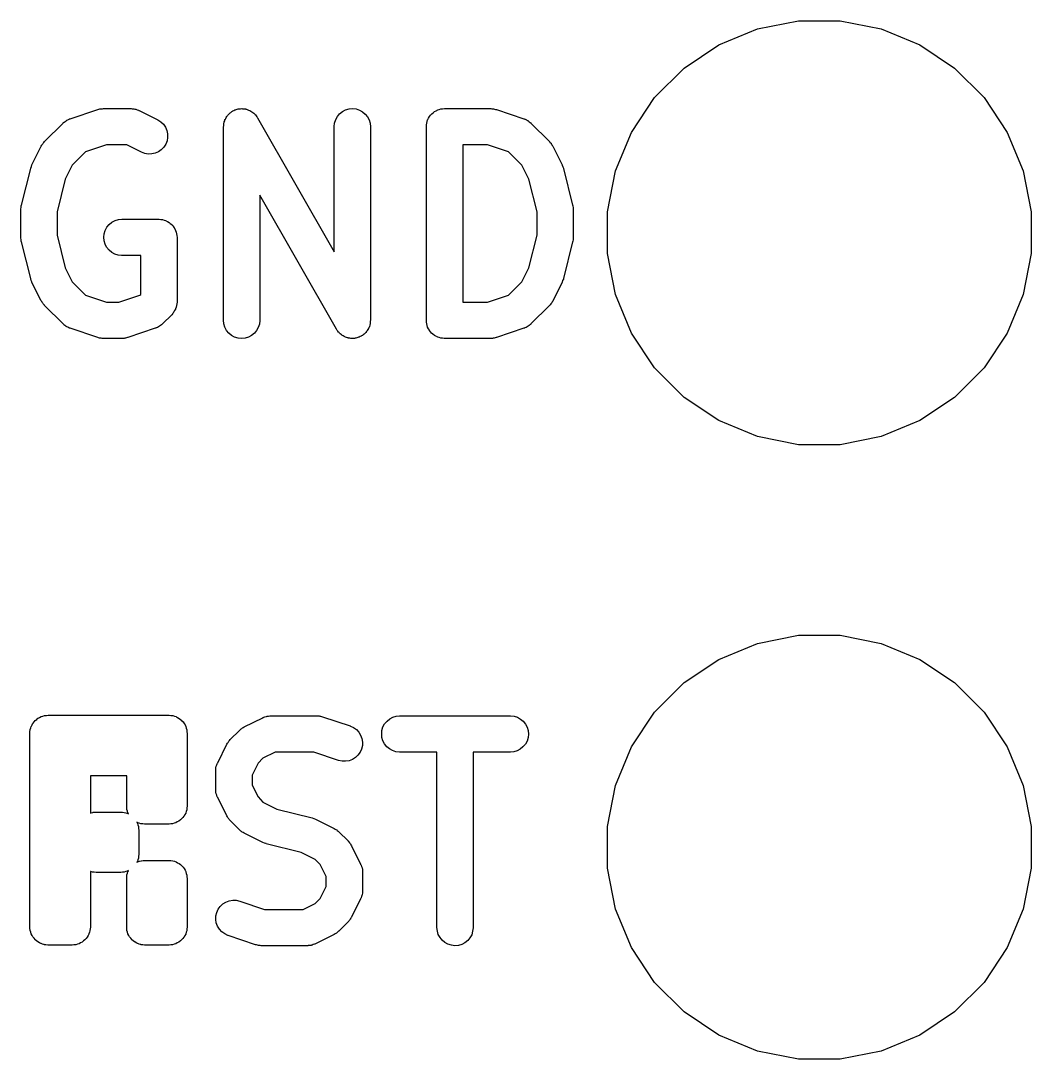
# Model space of a CAD drawing. Extents: x -13 to 127, y -89 to 15.
# Drawn here: x 119.737 to 123.914, y -24.114 to -19.822 of the extents above; entities that cross this region are included whole.
import ezdxf

# ---------------------------------------------------------------- set-up
doc = ezdxf.new("R2010")
doc.units = 0
doc.layers.add('BLACK', color=7, linetype='CONTINUOUS')

msp = doc.modelspace()

# ---------------------------------------------------------------- linework, layer by layer
at = {"layer": 'BLACK', "linetype": 'CONTINUOUS'}
for p, q in [((122.782, -19.8554), (122.952, -19.8217)), ((122.952, -19.8217), (123.124, -19.8217)), ((123.124, -19.8217), (123.294, -19.8554)), ((122.623, -19.9214), (122.782, -19.8554)), ((123.294, -19.8554), (123.453, -19.9214)), ((122.479, -20.0173), (122.623, -19.9214)), ((123.453, -19.9214), (123.597, -20.0173)), ((122.357, -20.1394), (122.479, -20.0173)), ((123.597, -20.0173), (123.719, -20.1394)), ((122.261, -20.2829), (122.357, -20.1394)), ((123.719, -20.1394), (123.815, -20.2829)), ((119.941, -20.2268), (120.055, -20.1888)), ((120.055, -20.1888), (120.056, -20.1884)), ((120.056, -20.1884), (120.06, -20.1875)), ((120.06, -20.1875), (120.064, -20.1863)), ((120.064, -20.1863), (120.068, -20.186)), ((120.068, -20.186), (120.071, -20.1854)), ((120.071, -20.1854), (120.075, -20.1853)), ((120.075, -20.1853), (120.079, -20.1849)), ((120.079, -20.1849), (120.193, -20.1849)), ((120.193, -20.1849), (120.194, -20.1849)), ((120.194, -20.1849), (120.197, -20.1852)), ((120.197, -20.1852), (120.199, -20.1851)), ((120.199, -20.1851), (120.204, -20.186)), ((120.204, -20.186), (120.209, -20.1865)), ((120.209, -20.1865), (120.211, -20.1872)), ((120.211, -20.1872), (120.213, -20.1876)), ((120.213, -20.1876), (120.218, -20.1894)), ((120.218, -20.1894), (120.223, -20.191)), ((120.223, -20.191), (120.225, -20.192)), ((120.225, -20.192), (120.227, -20.1928)), ((120.227, -20.1928), (120.303, -20.2309)), ((120.586, -20.2218), (120.589, -20.2175)), ((120.589, -20.2175), (120.59, -20.2156)), ((120.59, -20.2156), (120.592, -20.2135)), ((120.592, -20.2135), (120.595, -20.21)), ((120.595, -20.21), (120.598, -20.2063)), ((120.598, -20.2063), (120.6, -20.2047)), ((120.6, -20.2047), (120.602, -20.2029)), ((120.602, -20.2029), (120.606, -20.2002)), ((120.606, -20.2002), (120.609, -20.1971)), ((120.609, -20.1971), (120.612, -20.196)), ((120.612, -20.196), (120.614, -20.1945)), ((120.614, -20.1945), (120.618, -20.1926)), ((120.618, -20.1926), (120.622, -20.1904)), ((120.622, -20.1904), (120.625, -20.1897)), ((120.625, -20.1897), (120.627, -20.1886)), ((120.627, -20.1886), (120.632, -20.1876)), ((120.632, -20.1876), (120.636, -20.1862)), ((120.636, -20.1862), (120.639, -20.186)), ((120.639, -20.186), (120.641, -20.1855)), ((120.641, -20.1855), (120.646, -20.1853)), ((120.646, -20.1853), (120.651, -20.1849)), ((120.651, -20.1849), (120.653, -20.1852)), ((120.653, -20.1852), (120.656, -20.1851)), ((120.656, -20.1851), (120.661, -20.1859)), ((120.661, -20.1859), (120.666, -20.1864)), ((120.666, -20.1864), (120.668, -20.1872)), ((120.668, -20.1872), (120.67, -20.1876)), ((120.67, -20.1876), (120.675, -20.1893)), ((120.675, -20.1893), (120.679, -20.1908)), ((120.679, -20.1908), (120.682, -20.192)), ((120.682, -20.192), (120.684, -20.1929)), ((120.684, -20.1929), (120.688, -20.1954)), ((120.688, -20.1954), (120.692, -20.1977)), ((120.692, -20.1977), (120.694, -20.1993)), ((120.694, -20.1993), (120.696, -20.2007)), ((120.696, -20.2007), (120.7, -20.204)), ((120.7, -20.204), (120.704, -20.2071)), ((120.704, -20.2071), (120.705, -20.209)), ((120.705, -20.209), (120.707, -20.2108)), ((120.707, -20.2108), (120.71, -20.2147)), ((120.71, -20.2147), (120.713, -20.2184)), ((121.039, -20.2304), (121.046, -20.2175)), ((121.046, -20.2175), (121.055, -20.2063)), ((121.055, -20.2063), (121.067, -20.1971)), ((121.067, -20.1971), (121.079, -20.1904)), ((121.079, -20.1904), (121.094, -20.1862)), ((121.094, -20.1862), (121.108, -20.1849)), ((121.108, -20.1849), (121.123, -20.1864)), ((121.123, -20.1864), (121.137, -20.1908)), ((121.137, -20.1908), (121.15, -20.1977)), ((121.15, -20.1977), (121.161, -20.2071)), ((121.161, -20.2071), (121.17, -20.2184)), ((121.423, -20.2241), (121.426, -20.218)), ((121.426, -20.218), (121.427, -20.2178)), ((121.427, -20.2175), (121.431, -20.2121)), ((121.427, -20.2178), (121.427, -20.2175)), ((121.431, -20.2121), (121.436, -20.2067)), ((121.436, -20.2063), (121.442, -20.2019)), ((121.436, -20.2065), (121.436, -20.2063)), ((121.436, -20.2067), (121.436, -20.2065)), ((121.442, -20.2019), (121.447, -20.1974)), ((121.447, -20.1971), (121.454, -20.1939)), ((121.447, -20.1973), (121.447, -20.1971)), ((121.447, -20.1974), (121.447, -20.1973)), ((121.454, -20.1939), (121.46, -20.1906)), ((121.46, -20.1904), (121.467, -20.1884)), ((121.46, -20.1905), (121.46, -20.1904)), ((121.46, -20.1906), (121.46, -20.1905)), ((121.467, -20.1884), (121.474, -20.1863)), ((121.474, -20.1862), (121.481, -20.1856)), ((121.474, -20.1863), (121.474, -20.1862)), ((121.474, -20.1863), (121.474, -20.1863)), ((121.481, -20.1856), (121.489, -20.1849)), ((121.489, -20.1849), (121.679, -20.1849)), ((121.679, -20.1849), (121.68, -20.1849)), ((121.68, -20.1849), (121.684, -20.1854)), ((121.684, -20.1854), (121.688, -20.1855)), ((121.688, -20.1855), (121.691, -20.1862)), ((121.691, -20.1862), (121.695, -20.1865)), ((121.695, -20.1865), (121.699, -20.1878)), ((121.699, -20.1878), (121.703, -20.1888)), ((121.703, -20.1888), (121.817, -20.2268)), ((119.835, -20.3212), (119.912, -20.245)), ((119.912, -20.2442), (119.914, -20.2429)), ((119.912, -20.245), (119.912, -20.2442)), ((119.914, -20.2429), (119.916, -20.2413)), ((119.916, -20.2413), (119.92, -20.2383)), ((119.92, -20.2383), (119.924, -20.2351)), ((119.924, -20.2351), (119.926, -20.2341)), ((119.926, -20.2341), (119.928, -20.2328)), ((119.928, -20.2328), (119.932, -20.2307)), ((119.932, -20.2307), (119.937, -20.2284)), ((119.937, -20.2284), (119.939, -20.2277)), ((119.939, -20.2277), (119.941, -20.2268)), ((120.303, -20.2309), (120.304, -20.2314)), ((120.304, -20.2314), (120.316, -20.2394)), ((120.316, -20.2394), (120.327, -20.2496)), ((120.327, -20.2496), (120.335, -20.2616)), ((120.575, -20.2589), (120.576, -20.2563)), ((120.575, -20.2599), (120.575, -20.2589)), ((120.575, -21.0599), (120.575, -20.2599)), ((120.576, -20.2538), (120.577, -20.2491)), ((120.576, -20.2563), (120.576, -20.2538)), ((120.577, -20.2443), (120.578, -20.2419)), ((120.577, -20.2491), (120.577, -20.2443)), ((120.578, -20.2394), (120.58, -20.2349)), ((120.578, -20.2419), (120.578, -20.2394)), ((120.58, -20.2349), (120.581, -20.2304)), ((120.581, -20.2304), (120.583, -20.2281)), ((120.583, -20.2281), (120.584, -20.2258)), ((120.584, -20.2258), (120.586, -20.2218)), ((120.713, -20.2184), (120.714, -20.2206)), ((120.714, -20.2206), (120.716, -20.2227)), ((120.716, -20.2227), (121.033, -20.7775)), ((121.033, -20.2589), (121.034, -20.2443)), ((121.033, -20.2599), (121.033, -20.2589)), ((121.033, -20.7775), (121.033, -20.2599)), ((121.034, -20.2443), (121.039, -20.2304)), ((121.17, -20.2184), (121.177, -20.2313)), ((121.177, -20.2313), (121.181, -20.2453)), ((121.181, -20.2453), (121.183, -20.2599)), ((121.183, -20.2599), (121.183, -21.0599)), ((121.414, -20.2518), (121.415, -20.2448)), ((121.414, -20.2589), (121.414, -20.2518)), ((121.414, -20.2594), (121.414, -20.2589)), ((121.414, -20.2599), (121.414, -20.2594)), ((121.414, -20.2594), (121.414, -20.2594)), ((121.414, -20.2594), (121.414, -20.2594)), ((121.414, -21.0599), (121.414, -20.2599)), ((121.415, -20.2443), (121.417, -20.2376)), ((121.415, -20.2446), (121.415, -20.2443)), ((121.415, -20.2448), (121.415, -20.2446)), ((121.417, -20.2376), (121.419, -20.2308)), ((121.419, -20.2308), (121.42, -20.2306)), ((121.42, -20.2304), (121.423, -20.2241)), ((121.42, -20.2306), (121.42, -20.2304)), ((121.817, -20.2268), (121.818, -20.2272)), ((121.818, -20.2272), (121.82, -20.2281)), ((121.82, -20.2281), (121.822, -20.2288)), ((121.822, -20.2288), (121.827, -20.2312)), ((121.827, -20.2312), (121.831, -20.2333)), ((121.831, -20.2333), (121.833, -20.2346)), ((121.833, -20.2346), (121.835, -20.2357)), ((121.835, -20.2357), (121.839, -20.2389)), ((121.839, -20.2389), (121.843, -20.2419)), ((121.843, -20.2419), (121.845, -20.2436)), ((121.845, -20.2436), (121.846, -20.245)), ((121.846, -20.245), (121.923, -20.3212)), ((120.335, -20.2616), (120.341, -20.275)), ((120.341, -20.275), (120.344, -20.2893)), ((120.344, -20.2893), (120.344, -20.304)), ((122.195, -20.4424), (122.261, -20.2829)), ((123.815, -20.2829), (123.881, -20.4424)), ((119.783, -20.4168), (119.821, -20.3406)), ((119.821, -20.3406), (119.822, -20.3397)), ((119.822, -20.3397), (119.824, -20.3362)), ((119.824, -20.3362), (119.826, -20.3325)), ((119.826, -20.3325), (119.828, -20.3301)), ((119.828, -20.3301), (119.83, -20.3274)), ((119.83, -20.3274), (119.833, -20.3244)), ((119.833, -20.3244), (119.835, -20.3212)), ((120.091, -20.3349), (120.005, -20.3636)), ((120.176, -20.3349), (120.091, -20.3349)), ((120.236, -20.3651), (120.176, -20.3349)), ((120.328, -20.3443), (120.318, -20.3549)), ((120.336, -20.332), (120.328, -20.3443)), ((120.342, -20.3184), (120.336, -20.332)), ((120.344, -20.304), (120.342, -20.3184)), ((121.564, -20.3349), (121.564, -20.9849)), ((121.667, -20.3349), (121.564, -20.3349)), ((121.753, -20.3636), (121.667, -20.3349)), ((121.923, -20.3212), (121.923, -20.3219)), ((121.923, -20.3219), (121.926, -20.3252)), ((121.926, -20.3252), (121.929, -20.3283)), ((121.929, -20.3283), (121.93, -20.3309)), ((121.93, -20.3309), (121.932, -20.3333)), ((121.932, -20.3333), (121.934, -20.3371)), ((121.934, -20.3371), (121.937, -20.3406)), ((121.937, -20.3406), (121.975, -20.4168)), ((120.005, -20.3636), (119.95, -20.4186)), ((120.25, -20.3703), (120.236, -20.3651)), ((120.264, -20.3728), (120.25, -20.3703)), ((120.279, -20.3724), (120.264, -20.3728)), ((120.293, -20.3692), (120.279, -20.3724)), ((120.306, -20.3633), (120.293, -20.3692)), ((120.318, -20.3549), (120.306, -20.3633)), ((121.808, -20.4186), (121.753, -20.3636)), ((119.74, -20.5846), (119.778, -20.4322)), ((119.778, -20.4305), (119.781, -20.424)), ((119.778, -20.4309), (119.778, -20.4305)), ((119.778, -20.4312), (119.778, -20.4309)), ((119.778, -20.4322), (119.778, -20.4312)), ((119.781, -20.424), (119.783, -20.4175)), ((119.783, -20.4172), (119.783, -20.4168)), ((119.783, -20.4175), (119.783, -20.4172)), ((119.95, -20.4186), (119.921, -20.4766)), ((121.837, -20.4766), (121.808, -20.4186)), ((121.975, -20.4168), (121.975, -20.4178)), ((121.975, -20.4178), (121.975, -20.4181)), ((121.975, -20.4181), (121.975, -20.4184)), ((121.975, -20.4184), (121.978, -20.425)), ((121.978, -20.425), (121.98, -20.4315)), ((121.98, -20.4315), (121.98, -20.4319)), ((121.98, -20.4319), (121.98, -20.4322)), ((121.98, -20.4322), (122.018, -20.5846)), ((122.162, -20.6117), (122.195, -20.4424)), ((123.881, -20.4424), (123.914, -20.6117)), ((119.921, -20.4766), (119.887, -20.612)), ((121.871, -20.612), (121.837, -20.4766)), ((121.042, -21.0971), (120.725, -20.5423)), ((120.725, -20.5423), (120.725, -21.0599)), ((119.737, -20.599), (119.738, -20.5931)), ((119.737, -20.6004), (119.737, -20.599)), ((119.737, -20.6017), (119.737, -20.6004)), ((119.737, -20.6028), (119.737, -20.6017)), ((119.737, -20.717), (119.737, -20.6028)), ((119.738, -20.5931), (119.739, -20.5872)), ((119.739, -20.5859), (119.74, -20.5846)), ((119.739, -20.5872), (119.739, -20.5859)), ((122.018, -20.5846), (122.019, -20.5856)), ((122.019, -20.5856), (122.019, -20.5869)), ((122.019, -20.5869), (122.019, -20.5882)), ((122.019, -20.5882), (122.02, -20.5942)), ((122.02, -20.5942), (122.021, -20.6001)), ((122.021, -20.6001), (122.021, -20.6014)), ((122.021, -20.6014), (122.021, -20.6028)), ((122.021, -20.6028), (122.021, -20.717)), ((119.887, -20.612), (119.887, -20.7078)), ((120.127, -20.6477), (120.141, -20.6435)), ((120.141, -20.6435), (120.155, -20.642)), ((120.155, -20.642), (120.308, -20.642)), ((120.308, -20.642), (120.308, -20.642)), ((120.308, -20.642), (120.308, -20.642)), ((120.308, -20.642), (120.308, -20.6421)), ((120.308, -20.6421), (120.309, -20.6421)), ((120.309, -20.6421), (120.316, -20.6428)), ((120.316, -20.6428), (120.323, -20.6436)), ((120.323, -20.6436), (120.323, -20.6437)), ((120.323, -20.6437), (120.323, -20.6437)), ((120.323, -20.6437), (120.33, -20.6458)), ((120.33, -20.6458), (120.337, -20.6479)), ((121.871, -20.7078), (121.871, -20.612)), ((122.162, -20.7843), (122.162, -20.6117)), ((123.914, -20.6117), (123.914, -20.7843)), ((120.082, -20.702), (120.086, -20.688)), ((120.086, -20.688), (120.093, -20.6751)), ((120.093, -20.6751), (120.102, -20.6638)), ((120.102, -20.6638), (120.114, -20.6546)), ((120.114, -20.6546), (120.127, -20.6477)), ((120.337, -20.6479), (120.337, -20.648)), ((120.337, -20.648), (120.337, -20.6481)), ((120.337, -20.6481), (120.343, -20.6515)), ((120.343, -20.6515), (120.35, -20.6549)), ((120.35, -20.6549), (120.35, -20.655)), ((120.35, -20.655), (120.35, -20.6552)), ((120.35, -20.6552), (120.355, -20.6597)), ((120.355, -20.6597), (120.361, -20.6642)), ((120.361, -20.6642), (120.361, -20.6644)), ((120.361, -20.6644), (120.361, -20.6646)), ((120.361, -20.6646), (120.366, -20.67)), ((120.366, -20.67), (120.37, -20.6755)), ((120.37, -20.6755), (120.37, -20.6758)), ((120.37, -20.6758), (120.37, -20.676)), ((120.37, -20.676), (120.374, -20.6822)), ((120.374, -20.6822), (120.377, -20.6885)), ((120.377, -20.6885), (120.377, -20.6887)), ((120.377, -20.6887), (120.377, -20.689)), ((120.377, -20.689), (120.379, -20.6957)), ((119.737, -20.7184), (119.737, -20.717)), ((119.737, -20.7197), (119.737, -20.7184)), ((119.738, -20.7256), (119.737, -20.7197)), ((119.739, -20.7316), (119.738, -20.7256)), ((119.739, -20.7329), (119.739, -20.7316)), ((119.739, -20.7342), (119.739, -20.7329)), ((119.887, -20.7078), (119.921, -20.8433)), ((120.08, -20.7165), (120.082, -20.702)), ((120.082, -20.7311), (120.08, -20.7165)), ((120.086, -20.7451), (120.082, -20.7311)), ((120.379, -20.6957), (120.381, -20.7025)), ((120.381, -20.7025), (120.381, -20.7027)), ((120.381, -20.7027), (120.381, -20.703)), ((120.381, -20.703), (120.382, -20.71)), ((120.382, -20.71), (120.383, -20.717)), ((120.383, -20.717), (120.383, -20.9837)), ((121.837, -20.8433), (121.871, -20.7078)), ((122.02, -20.7267), (122.019, -20.7326)), ((122.019, -20.7326), (122.019, -20.7339)), ((122.021, -20.7208), (122.02, -20.7267)), ((122.021, -20.717), (122.021, -20.7181)), ((122.021, -20.7181), (122.021, -20.7194)), ((122.021, -20.7194), (122.021, -20.7208)), ((119.74, -20.7352), (119.739, -20.7342)), ((119.778, -20.8876), (119.74, -20.7352)), ((120.092, -20.7581), (120.086, -20.7451)), ((120.102, -20.7695), (120.092, -20.7581)), ((120.113, -20.7789), (120.102, -20.7695)), ((122.018, -20.7352), (121.98, -20.8876)), ((122.019, -20.7339), (122.018, -20.7352)), ((120.126, -20.786), (120.113, -20.7789)), ((120.14, -20.7904), (120.126, -20.786)), ((120.154, -20.792), (120.14, -20.7904)), ((120.155, -20.792), (120.154, -20.792)), ((120.233, -20.792), (120.155, -20.792)), ((120.233, -20.9526), (120.233, -20.792)), ((122.195, -20.9536), (122.162, -20.7843)), ((123.914, -20.7843), (123.881, -20.9536)), ((119.921, -20.8433), (119.95, -20.9012)), ((121.808, -20.9012), (121.837, -20.8433)), ((119.778, -20.8879), (119.778, -20.8876)), ((119.778, -20.8883), (119.778, -20.8879)), ((119.78, -20.8948), (119.778, -20.8883)), ((119.783, -20.9014), (119.78, -20.8948)), ((119.783, -20.9017), (119.783, -20.9014)), ((119.783, -20.902), (119.783, -20.9017)), ((119.783, -20.903), (119.783, -20.902)), ((119.821, -20.9792), (119.783, -20.903)), ((119.95, -20.9012), (120.005, -20.9563)), ((121.753, -20.9563), (121.808, -20.9012)), ((121.975, -20.903), (121.937, -20.9792)), ((121.977, -20.8958), (121.975, -20.9023)), ((121.975, -20.9023), (121.975, -20.9026)), ((121.975, -20.9026), (121.975, -20.903)), ((121.98, -20.8893), (121.977, -20.8958)), ((121.98, -20.8876), (121.98, -20.8886)), ((121.98, -20.8886), (121.98, -20.889)), ((121.98, -20.889), (121.98, -20.8893)), ((119.824, -20.9827), (119.821, -20.9792)), ((119.826, -20.9865), (119.824, -20.9827)), ((119.828, -20.9889), (119.826, -20.9865)), ((119.829, -20.9916), (119.828, -20.9889)), ((120.005, -20.9563), (120.091, -20.9849)), ((120.091, -20.9849), (120.143, -20.9849)), ((120.143, -20.9849), (120.229, -20.9563)), ((120.229, -20.9563), (120.233, -20.9526)), ((120.383, -20.9848), (120.382, -20.9916)), ((120.383, -20.9837), (120.383, -20.984)), ((120.383, -20.984), (120.383, -20.984)), ((120.383, -20.984), (120.383, -20.984)), ((120.383, -20.984), (120.383, -20.9848)), ((121.564, -20.9849), (121.667, -20.9849)), ((121.667, -20.9849), (121.753, -20.9563)), ((121.93, -20.9898), (121.928, -20.9924)), ((121.932, -20.9873), (121.93, -20.9898)), ((121.934, -20.9836), (121.932, -20.9873)), ((121.936, -20.9801), (121.934, -20.9836)), ((121.937, -20.9792), (121.936, -20.9801)), ((122.261, -21.1131), (122.195, -20.9536)), ((123.881, -20.9536), (123.815, -21.1131)), ((119.832, -20.9946), (119.829, -20.9916)), ((119.835, -20.9979), (119.832, -20.9946)), ((119.835, -20.9987), (119.835, -20.9979)), ((119.912, -21.0748), (119.835, -20.9987)), ((120.365, -21.0314), (120.361, -21.0367)), ((120.369, -21.0261), (120.365, -21.0314)), ((120.37, -21.0257), (120.369, -21.0261)), ((120.373, -21.0194), (120.37, -21.0254)), ((120.37, -21.0254), (120.37, -21.0257)), ((120.377, -21.0133), (120.373, -21.0194)), ((120.379, -21.0059), (120.377, -21.0125)), ((120.377, -21.0125), (120.377, -21.0129)), ((120.377, -21.0129), (120.377, -21.0133)), ((120.381, -20.9993), (120.379, -21.0059)), ((120.382, -20.9916), (120.381, -20.9985)), ((120.381, -20.9985), (120.381, -20.9989)), ((120.381, -20.9989), (120.381, -20.9993)), ((121.923, -20.9987), (121.846, -21.0748)), ((121.925, -20.9954), (121.923, -20.9987)), ((121.928, -20.9924), (121.925, -20.9954)), ((119.913, -21.0762), (119.912, -21.0748)), ((119.915, -21.0779), (119.913, -21.0762)), ((120.322, -21.0756), (120.32, -21.077)), ((120.323, -21.0748), (120.322, -21.0756)), ((120.361, -21.0367), (120.323, -21.0748)), ((120.577, -21.0745), (120.575, -21.0599)), ((120.581, -21.0885), (120.577, -21.0745)), ((120.724, -21.0755), (120.719, -21.0894)), ((120.725, -21.061), (120.724, -21.0755)), ((120.725, -21.0599), (120.725, -21.061)), ((121.181, -21.0755), (121.18, -21.0779)), ((121.182, -21.066), (121.181, -21.0707)), ((121.181, -21.0707), (121.181, -21.0755)), ((121.183, -21.061), (121.182, -21.0635)), ((121.182, -21.0635), (121.182, -21.066)), ((121.183, -21.0599), (121.183, -21.061)), ((121.414, -21.0669), (121.414, -21.0599)), ((121.415, -21.074), (121.414, -21.0669)), ((121.415, -21.0742), (121.415, -21.074)), ((121.415, -21.0745), (121.415, -21.0742)), ((121.417, -21.0812), (121.415, -21.0745)), ((121.846, -21.0756), (121.844, -21.077)), ((121.846, -21.0748), (121.846, -21.0756)), ((119.919, -21.0809), (119.915, -21.0779)), ((119.923, -21.0841), (119.919, -21.0809)), ((119.925, -21.0852), (119.923, -21.0841)), ((119.927, -21.0865), (119.925, -21.0852)), ((119.931, -21.0886), (119.927, -21.0865)), ((119.936, -21.091), (119.931, -21.0886)), ((119.938, -21.0917), (119.936, -21.091)), ((119.94, -21.0926), (119.938, -21.0917)), ((119.941, -21.093), (119.94, -21.0926)), ((120.055, -21.1311), (119.941, -21.093)), ((120.293, -21.093), (120.179, -21.1311)), ((120.295, -21.0921), (120.293, -21.093)), ((120.297, -21.0914), (120.295, -21.0921)), ((120.302, -21.0891), (120.297, -21.0914)), ((120.307, -21.087), (120.302, -21.0891)), ((120.308, -21.0857), (120.307, -21.087)), ((120.31, -21.0847), (120.308, -21.0857)), ((120.314, -21.0815), (120.31, -21.0847)), ((120.319, -21.0786), (120.314, -21.0815)), ((120.32, -21.077), (120.319, -21.0786)), ((120.588, -21.1014), (120.581, -21.0885)), ((120.597, -21.1128), (120.588, -21.1014)), ((120.608, -21.1221), (120.597, -21.1128)), ((120.703, -21.1135), (120.691, -21.1227)), ((120.712, -21.1023), (120.703, -21.1135)), ((120.719, -21.0894), (120.712, -21.1023)), ((121.044, -21.0992), (121.042, -21.0971)), ((121.045, -21.1014), (121.044, -21.0992)), ((121.048, -21.1051), (121.045, -21.1014)), ((121.051, -21.1091), (121.048, -21.1051)), ((121.053, -21.1108), (121.051, -21.1091)), ((121.054, -21.1128), (121.053, -21.1108)), ((121.058, -21.1158), (121.054, -21.1128)), ((121.062, -21.1191), (121.058, -21.1158)), ((121.064, -21.1205), (121.062, -21.1191)), ((121.156, -21.1169), (121.152, -21.1197)), ((121.158, -21.1151), (121.156, -21.1169)), ((121.16, -21.1135), (121.158, -21.1151)), ((121.163, -21.1098), (121.16, -21.1135)), ((121.166, -21.1063), (121.163, -21.1098)), ((121.168, -21.1042), (121.166, -21.1063)), ((121.169, -21.1023), (121.168, -21.1042)), ((121.172, -21.0981), (121.169, -21.1023)), ((121.174, -21.094), (121.172, -21.0981)), ((121.175, -21.0917), (121.174, -21.094)), ((121.177, -21.0894), (121.175, -21.0917)), ((121.178, -21.0849), (121.177, -21.0894)), ((121.18, -21.0804), (121.178, -21.0849)), ((121.18, -21.0779), (121.18, -21.0804)), ((121.419, -21.088), (121.417, -21.0812)), ((121.419, -21.0882), (121.419, -21.088)), ((121.419, -21.0885), (121.419, -21.0882)), ((121.422, -21.0947), (121.419, -21.0885)), ((121.426, -21.101), (121.422, -21.0947)), ((121.426, -21.1012), (121.426, -21.101)), ((121.426, -21.1014), (121.426, -21.1012)), ((121.431, -21.1069), (121.426, -21.1014)), ((121.435, -21.1124), (121.431, -21.1069)), ((121.435, -21.1125), (121.435, -21.1124)), ((121.435, -21.1128), (121.435, -21.1125)), ((121.441, -21.1172), (121.435, -21.1128)), ((121.446, -21.1218), (121.441, -21.1172)), ((121.817, -21.093), (121.703, -21.1311)), ((121.819, -21.0921), (121.817, -21.093)), ((121.821, -21.0914), (121.819, -21.0921)), ((121.826, -21.0891), (121.821, -21.0914)), ((121.83, -21.087), (121.826, -21.0891)), ((121.832, -21.0857), (121.83, -21.087)), ((121.834, -21.0847), (121.832, -21.0857)), ((121.838, -21.0815), (121.834, -21.0847)), ((121.842, -21.0786), (121.838, -21.0815)), ((121.844, -21.077), (121.842, -21.0786)), ((122.357, -21.2566), (122.261, -21.1131)), ((123.815, -21.1131), (123.719, -21.2566)), ((120.059, -21.132), (120.055, -21.1311)), ((120.063, -21.1333), (120.059, -21.132)), ((120.067, -21.1336), (120.063, -21.1333)), ((120.07, -21.1343), (120.067, -21.1336)), ((120.074, -21.1344), (120.07, -21.1343)), ((120.078, -21.1349), (120.074, -21.1344)), ((120.079, -21.1349), (120.078, -21.1349)), ((120.155, -21.1349), (120.079, -21.1349)), ((120.159, -21.1345), (120.155, -21.1349)), ((120.164, -21.1344), (120.159, -21.1345)), ((120.167, -21.1338), (120.164, -21.1344)), ((120.17, -21.1335), (120.167, -21.1338)), ((120.174, -21.1323), (120.17, -21.1335)), ((120.178, -21.1314), (120.174, -21.1323)), ((120.179, -21.1311), (120.178, -21.1314)), ((120.621, -21.129), (120.608, -21.1221)), ((120.635, -21.1334), (120.621, -21.129)), ((120.65, -21.1349), (120.635, -21.1334)), ((120.664, -21.1336), (120.65, -21.1349)), ((120.679, -21.1294), (120.664, -21.1336)), ((120.691, -21.1227), (120.679, -21.1294)), ((121.066, -21.1221), (121.064, -21.1205)), ((121.07, -21.1244), (121.066, -21.1221)), ((121.074, -21.1269), (121.07, -21.1244)), ((121.076, -21.1278), (121.074, -21.1269)), ((121.079, -21.129), (121.076, -21.1278)), ((121.083, -21.1305), (121.079, -21.129)), ((121.088, -21.1322), (121.083, -21.1305)), ((121.09, -21.1326), (121.088, -21.1322)), ((121.092, -21.1334), (121.09, -21.1326)), ((121.097, -21.1339), (121.092, -21.1334)), ((121.102, -21.1347), (121.097, -21.1339)), ((121.105, -21.1346), (121.102, -21.1347)), ((121.107, -21.1349), (121.105, -21.1346)), ((121.112, -21.1345), (121.107, -21.1349)), ((121.117, -21.1344), (121.112, -21.1345)), ((121.119, -21.1338), (121.117, -21.1344)), ((121.122, -21.1336), (121.119, -21.1338)), ((121.126, -21.1322), (121.122, -21.1336)), ((121.131, -21.1312), (121.126, -21.1322)), ((121.133, -21.1302), (121.131, -21.1312)), ((121.136, -21.1294), (121.133, -21.1302)), ((121.14, -21.1272), (121.136, -21.1294)), ((121.144, -21.1253), (121.14, -21.1272)), ((121.146, -21.1238), (121.144, -21.1253)), ((121.149, -21.1227), (121.146, -21.1238)), ((121.152, -21.1197), (121.149, -21.1227)), ((121.446, -21.1219), (121.446, -21.1218)), ((121.447, -21.1221), (121.446, -21.1219)), ((121.453, -21.1254), (121.447, -21.1221)), ((121.459, -21.1288), (121.453, -21.1254)), ((121.459, -21.1289), (121.459, -21.1288)), ((121.459, -21.129), (121.459, -21.1289)), ((121.466, -21.1311), (121.459, -21.129)), ((121.473, -21.1333), (121.466, -21.1311)), ((121.473, -21.1334), (121.473, -21.1333)), ((121.473, -21.1333), (121.473, -21.1333)), ((121.48, -21.1341), (121.473, -21.1334)), ((121.487, -21.1349), (121.48, -21.1341)), ((121.488, -21.1349), (121.487, -21.1349)), ((121.489, -21.1349), (121.488, -21.1349)), ((121.488, -21.1349), (121.488, -21.1349)), ((121.488, -21.1349), (121.488, -21.1349)), ((121.679, -21.1349), (121.489, -21.1349)), ((121.683, -21.1345), (121.679, -21.1349)), ((121.687, -21.1344), (121.683, -21.1345)), ((121.69, -21.1338), (121.687, -21.1344)), ((121.694, -21.1335), (121.69, -21.1338)), ((121.698, -21.1323), (121.694, -21.1335)), ((121.702, -21.1314), (121.698, -21.1323)), ((121.703, -21.1311), (121.702, -21.1314)), ((122.479, -21.3787), (122.357, -21.2566)), ((123.719, -21.2566), (123.597, -21.3787)), ((122.623, -21.4746), (122.479, -21.3787)), ((123.597, -21.3787), (123.453, -21.4746)), ((122.782, -21.5406), (122.623, -21.4746)), ((123.453, -21.4746), (123.294, -21.5406)), ((122.952, -21.5743), (122.782, -21.5406)), ((123.294, -21.5406), (123.124, -21.5743)), ((123.124, -21.5743), (122.952, -21.5743)), ((122.782, -22.3954), (122.952, -22.3617)), ((122.952, -22.3617), (123.124, -22.3617)), ((123.124, -22.3617), (123.294, -22.3954)), ((122.623, -22.4614), (122.782, -22.3954)), ((123.294, -22.3954), (123.453, -22.4614)), ((122.479, -22.5573), (122.623, -22.4614)), ((123.453, -22.4614), (123.597, -22.5573)), ((122.357, -22.6794), (122.479, -22.5573)), ((123.597, -22.5573), (123.719, -22.6794)), ((119.803, -22.7094), (119.808, -22.7049)), ((119.808, -22.7048), (119.809, -22.7046)), ((119.808, -22.7049), (119.808, -22.7048)), ((119.809, -22.7046), (119.815, -22.7013)), ((119.815, -22.7013), (119.821, -22.698)), ((119.821, -22.6978), (119.828, -22.6958)), ((119.821, -22.6979), (119.821, -22.6978)), ((119.821, -22.698), (119.821, -22.6979)), ((119.828, -22.6958), (119.835, -22.6938)), ((119.835, -22.6938), (119.836, -22.6937)), ((119.835, -22.6938), (119.835, -22.6938)), ((119.836, -22.6937), (119.843, -22.693)), ((119.843, -22.693), (119.85, -22.6924)), ((119.85, -22.6924), (120.35, -22.6924)), ((120.35, -22.6924), (120.35, -22.6924)), ((120.35, -22.6924), (120.35, -22.6924)), ((120.35, -22.6924), (120.35, -22.6924)), ((120.35, -22.6924), (120.351, -22.6924)), ((120.351, -22.6924), (120.358, -22.6932)), ((120.358, -22.6932), (120.365, -22.6939)), ((120.365, -22.6939), (120.365, -22.694)), ((120.365, -22.694), (120.365, -22.694)), ((120.365, -22.694), (120.372, -22.6961)), ((120.372, -22.6961), (120.379, -22.6982)), ((120.379, -22.6982), (120.379, -22.6983)), ((120.379, -22.6983), (120.379, -22.6984)), ((120.379, -22.6984), (120.385, -22.7018)), ((120.385, -22.7018), (120.392, -22.7052)), ((120.392, -22.7052), (120.392, -22.7053)), ((120.392, -22.7053), (120.392, -22.7055)), ((120.392, -22.7055), (120.397, -22.71)), ((120.66, -22.7409), (120.737, -22.7028)), ((120.737, -22.7028), (120.738, -22.7024)), ((120.738, -22.7024), (120.74, -22.7016)), ((120.74, -22.7016), (120.742, -22.7006)), ((120.742, -22.7006), (120.746, -22.6991)), ((120.746, -22.6991), (120.751, -22.6973)), ((120.751, -22.6973), (120.753, -22.697)), ((120.753, -22.697), (120.756, -22.6963)), ((120.756, -22.6963), (120.761, -22.6958)), ((120.761, -22.6958), (120.766, -22.695)), ((120.766, -22.695), (120.768, -22.6951)), ((120.768, -22.6951), (120.77, -22.6949)), ((120.77, -22.6949), (120.961, -22.6949)), ((120.961, -22.6949), (120.962, -22.6949)), ((120.962, -22.6949), (120.966, -22.6954)), ((120.966, -22.6954), (120.97, -22.6955)), ((120.97, -22.6955), (120.973, -22.6962)), ((120.973, -22.6962), (120.976, -22.6965)), ((120.976, -22.6965), (120.98, -22.6978)), ((120.98, -22.6978), (120.984, -22.6988)), ((120.984, -22.6988), (121.099, -22.7368)), ((121.251, -22.7167), (121.262, -22.7074)), ((121.262, -22.7074), (121.275, -22.7006)), ((121.275, -22.7006), (121.289, -22.6963)), ((121.289, -22.6963), (121.303, -22.6949)), ((121.303, -22.6949), (121.761, -22.6949)), ((121.761, -22.6949), (121.762, -22.6949)), ((121.762, -22.6949), (121.776, -22.6965)), ((121.776, -22.6965), (121.79, -22.701)), ((121.79, -22.701), (121.803, -22.708)), ((122.261, -22.8229), (122.357, -22.6794)), ((123.719, -22.6794), (123.815, -22.8229)), ((119.776, -22.7518), (119.778, -22.7451)), ((119.778, -22.7451), (119.78, -22.7383)), ((119.78, -22.7383), (119.781, -22.7381)), ((119.781, -22.7378), (119.784, -22.7316)), ((119.781, -22.7381), (119.781, -22.7378)), ((119.784, -22.7316), (119.787, -22.7254)), ((119.787, -22.7254), (119.788, -22.7252)), ((119.788, -22.725), (119.792, -22.7196)), ((119.788, -22.7252), (119.788, -22.725)), ((119.792, -22.7196), (119.797, -22.7141)), ((119.797, -22.7138), (119.803, -22.7094)), ((119.797, -22.714), (119.797, -22.7138)), ((119.797, -22.7141), (119.797, -22.714)), ((120.397, -22.71), (120.403, -22.7145)), ((120.403, -22.7145), (120.403, -22.7147)), ((120.403, -22.7147), (120.403, -22.7149)), ((120.403, -22.7149), (120.408, -22.7203)), ((120.408, -22.7203), (120.412, -22.7259)), ((120.412, -22.7259), (120.412, -22.7261)), ((120.412, -22.7261), (120.412, -22.7263)), ((120.412, -22.7263), (120.416, -22.7325)), ((120.416, -22.7325), (120.419, -22.7388)), ((120.419, -22.7388), (120.419, -22.739)), ((120.419, -22.739), (120.419, -22.7393)), ((120.419, -22.7393), (120.421, -22.746)), ((120.421, -22.746), (120.423, -22.7528)), ((120.645, -22.7516), (120.648, -22.7487)), ((120.648, -22.7487), (120.651, -22.747)), ((120.651, -22.747), (120.653, -22.7451)), ((120.653, -22.7451), (120.657, -22.7432)), ((120.657, -22.7432), (120.66, -22.7409)), ((121.099, -22.7368), (121.1, -22.7372)), ((121.1, -22.7372), (121.113, -22.7433)), ((121.113, -22.7433), (121.125, -22.7519)), ((121.23, -22.7548), (121.234, -22.7408)), ((121.234, -22.7408), (121.241, -22.728)), ((121.241, -22.728), (121.251, -22.7167)), ((121.803, -22.708), (121.814, -22.7174)), ((121.814, -22.7174), (121.823, -22.7288)), ((121.823, -22.7288), (121.83, -22.7418)), ((121.83, -22.7418), (121.834, -22.7558)), ((119.775, -22.7593), (119.776, -22.7523)), ((119.775, -22.7663), (119.775, -22.7593)), ((119.775, -22.7668), (119.775, -22.7663)), ((119.775, -22.7674), (119.775, -22.7668)), ((119.775, -22.7668), (119.775, -22.7668)), ((119.775, -22.7668), (119.775, -22.7668)), ((119.775, -23.5674), (119.775, -22.7674)), ((119.776, -22.752), (119.776, -22.7518)), ((119.776, -22.7523), (119.776, -22.752)), ((120.423, -22.7528), (120.423, -22.7531)), ((120.423, -22.7531), (120.423, -22.7533)), ((120.423, -22.7533), (120.424, -22.7603)), ((120.424, -22.7603), (120.425, -22.7674)), ((120.425, -22.7674), (120.425, -23.0674)), ((120.6, -22.7963), (120.603, -22.7931)), ((120.603, -22.7931), (120.641, -22.755)), ((120.641, -22.755), (120.642, -22.7542)), ((120.642, -22.7542), (120.645, -22.7516)), ((121.125, -22.7519), (121.135, -22.7627)), ((121.135, -22.7627), (121.142, -22.7752)), ((121.142, -22.7752), (121.147, -22.7889)), ((121.147, -22.7889), (121.15, -22.8033)), ((121.229, -22.7694), (121.23, -22.7548)), ((121.23, -22.784), (121.229, -22.7694)), ((121.234, -22.798), (121.23, -22.784)), ((121.834, -22.785), (121.83, -22.799)), ((121.834, -22.7558), (121.836, -22.7704)), ((121.836, -22.7704), (121.834, -22.785)), ((120.551, -22.8887), (120.589, -22.8126)), ((120.589, -22.8116), (120.592, -22.8081)), ((120.589, -22.8126), (120.589, -22.8116)), ((120.592, -22.8081), (120.594, -22.8044)), ((120.594, -22.8044), (120.596, -22.802)), ((120.596, -22.802), (120.597, -22.7993)), ((120.597, -22.7993), (120.6, -22.7963)), ((121.146, -22.8322), (121.14, -22.8455)), ((121.149, -22.818), (121.146, -22.8322)), ((121.15, -22.8033), (121.149, -22.818)), ((121.241, -22.811), (121.234, -22.798)), ((121.25, -22.8224), (121.241, -22.811)), ((121.261, -22.8318), (121.25, -22.8224)), ((121.274, -22.8388), (121.261, -22.8318)), ((121.802, -22.8324), (121.789, -22.8392)), ((121.813, -22.8231), (121.802, -22.8324)), ((121.823, -22.8118), (121.813, -22.8231)), ((121.83, -22.799), (121.823, -22.8118)), ((122.195, -22.9824), (122.261, -22.8229)), ((123.815, -22.8229), (123.881, -22.9824)), ((120.738, -22.8696), (120.718, -22.8905)), ((120.788, -22.8449), (120.738, -22.8696)), ((120.948, -22.8449), (120.788, -22.8449)), ((121.051, -22.8792), (120.948, -22.8449)), ((121.065, -22.8824), (121.051, -22.8792)), ((121.108, -22.8752), (121.095, -22.8804)), ((121.121, -22.8674), (121.108, -22.8752)), ((121.131, -22.8574), (121.121, -22.8674)), ((121.14, -22.8455), (121.131, -22.8574)), ((121.288, -22.8433), (121.274, -22.8388)), ((121.302, -22.8449), (121.288, -22.8433)), ((121.303, -22.8449), (121.302, -22.8449)), ((121.457, -22.8449), (121.303, -22.8449)), ((121.457, -23.5699), (121.457, -22.8449)), ((121.761, -22.8449), (121.607, -22.8449)), ((121.607, -22.8449), (121.607, -23.5699)), ((121.775, -22.8435), (121.761, -22.8449)), ((121.789, -22.8392), (121.775, -22.8435)), ((120.543, -22.9168), (120.544, -22.9118)), ((120.543, -22.919), (120.543, -22.9168)), ((120.543, -22.9212), (120.543, -22.919)), ((120.543, -22.9223), (120.543, -22.9212)), ((120.543, -22.9985), (120.543, -22.9223)), ((120.544, -22.9067), (120.545, -22.9046)), ((120.544, -22.9118), (120.544, -22.9067)), ((120.545, -22.9024), (120.547, -22.8976)), ((120.545, -22.9046), (120.545, -22.9024)), ((120.547, -22.8976), (120.549, -22.8927)), ((120.549, -22.8927), (120.55, -22.8908)), ((120.55, -22.8908), (120.551, -22.8887)), ((120.718, -22.8905), (120.693, -22.94)), ((121.08, -22.8828), (121.065, -22.8824)), ((121.095, -22.8804), (121.08, -22.8828)), ((120.025, -22.9424), (120.025, -23.0969)), ((120.175, -22.9424), (120.025, -22.9424)), ((120.175, -23.0674), (120.175, -22.9424)), ((120.693, -22.94), (120.693, -22.9808)), ((120.543, -23.0007), (120.543, -22.9985)), ((120.543, -23.0029), (120.543, -23.0007)), ((120.544, -23.0079), (120.543, -23.0029)), ((120.544, -23.013), (120.544, -23.0079)), ((120.693, -22.9808), (120.718, -23.0302)), ((122.162, -23.1517), (122.195, -22.9824)), ((123.881, -22.9824), (123.914, -23.1517)), ((120.545, -23.0152), (120.544, -23.013)), ((120.545, -23.0173), (120.545, -23.0152)), ((120.547, -23.0221), (120.545, -23.0173)), ((120.548, -23.0271), (120.547, -23.0221)), ((120.549, -23.029), (120.548, -23.0271)), ((120.55, -23.0311), (120.549, -23.029)), ((120.551, -23.032), (120.55, -23.0311)), ((120.589, -23.1082), (120.551, -23.032)), ((120.718, -23.0302), (120.738, -23.0511)), ((120.738, -23.0511), (120.796, -23.0801)), ((120.028, -23.0958), (120.035, -23.0938)), ((120.035, -23.0938), (120.036, -23.0937)), ((120.035, -23.0938), (120.035, -23.0938)), ((120.036, -23.0937), (120.043, -23.093)), ((120.043, -23.093), (120.05, -23.0924)), ((120.05, -23.0924), (120.15, -23.0924)), ((120.15, -23.0924), (120.15, -23.0924)), ((120.15, -23.0924), (120.15, -23.0924)), ((120.15, -23.0924), (120.15, -23.0924)), ((120.15, -23.0924), (120.151, -23.0924)), ((120.151, -23.0924), (120.158, -23.0932)), ((120.158, -23.0932), (120.165, -23.0939)), ((120.165, -23.0939), (120.165, -23.094)), ((120.165, -23.094), (120.165, -23.094)), ((120.165, -23.094), (120.172, -23.0961)), ((120.175, -23.0744), (120.175, -23.0674)), ((120.176, -23.0814), (120.175, -23.0744)), ((120.176, -23.0817), (120.176, -23.0814)), ((120.176, -23.0819), (120.176, -23.0817)), ((120.178, -23.0887), (120.176, -23.0819)), ((120.18, -23.0955), (120.178, -23.0887)), ((120.421, -23.0896), (120.419, -23.0964)), ((120.423, -23.083), (120.421, -23.0896)), ((120.424, -23.0754), (120.423, -23.0824)), ((120.423, -23.0824), (120.423, -23.0827)), ((120.423, -23.0827), (120.423, -23.083)), ((120.425, -23.0684), (120.424, -23.0754)), ((120.425, -23.0674), (120.425, -23.0679)), ((120.425, -23.0679), (120.425, -23.0679)), ((120.425, -23.0679), (120.425, -23.0679)), ((120.425, -23.0679), (120.425, -23.0684)), ((120.796, -23.0801), (120.941, -23.1162)), ((120.025, -23.0969), (120.028, -23.0958)), ((120.172, -23.0961), (120.179, -23.0982)), ((120.179, -23.0982), (120.179, -23.0983)), ((120.179, -23.0983), (120.179, -23.0984)), ((120.179, -23.0984), (120.183, -23.1003)), ((120.18, -23.0957), (120.18, -23.0955)), ((120.18, -23.0959), (120.18, -23.0957)), ((120.183, -23.1003), (120.18, -23.0959)), ((120.22, -23.1363), (120.217, -23.1344)), ((120.217, -23.1344), (120.219, -23.1388)), ((120.22, -23.1364), (120.22, -23.1363)), ((120.221, -23.1365), (120.22, -23.1364)), ((120.227, -23.1386), (120.221, -23.1365)), ((120.378, -23.1369), (120.371, -23.1389)), ((120.384, -23.1334), (120.378, -23.1367)), ((120.378, -23.1367), (120.378, -23.1368)), ((120.378, -23.1368), (120.378, -23.1369)), ((120.391, -23.1301), (120.384, -23.1334)), ((120.397, -23.1253), (120.391, -23.1298)), ((120.391, -23.1298), (120.391, -23.13)), ((120.391, -23.13), (120.391, -23.1301)), ((120.402, -23.1209), (120.397, -23.1253)), ((120.407, -23.1152), (120.402, -23.1206)), ((120.402, -23.1206), (120.402, -23.1207)), ((120.402, -23.1207), (120.402, -23.1209)), ((120.411, -23.1097), (120.407, -23.1152)), ((120.412, -23.1095), (120.411, -23.1097)), ((120.415, -23.1031), (120.412, -23.1093)), ((120.412, -23.1093), (120.412, -23.1095)), ((120.419, -23.0969), (120.415, -23.1031)), ((120.419, -23.0964), (120.419, -23.0967)), ((120.419, -23.0967), (120.419, -23.0969)), ((120.591, -23.1118), (120.589, -23.1082)), ((120.593, -23.1155), (120.591, -23.1118)), ((120.595, -23.118), (120.593, -23.1155)), ((120.597, -23.1206), (120.595, -23.118)), ((120.599, -23.1237), (120.597, -23.1206)), ((120.602, -23.127), (120.599, -23.1237)), ((120.603, -23.1277), (120.602, -23.127)), ((120.641, -23.1658), (120.603, -23.1277)), ((120.941, -23.1162), (120.942, -23.1165)), ((120.942, -23.1165), (120.942, -23.1166)), ((120.942, -23.1166), (120.942, -23.1166)), ((120.942, -23.1166), (120.949, -23.1191)), ((120.949, -23.1191), (120.955, -23.1216)), ((120.955, -23.1216), (120.956, -23.1217)), ((120.956, -23.1217), (120.956, -23.1219)), ((120.956, -23.1219), (121.032, -23.16)), ((120.219, -23.1388), (120.219, -23.139)), ((120.219, -23.139), (120.219, -23.1393)), ((120.219, -23.1393), (120.221, -23.146)), ((120.221, -23.146), (120.223, -23.1528)), ((120.223, -23.1528), (120.223, -23.1531)), ((120.223, -23.1531), (120.223, -23.1533)), ((120.223, -23.1533), (120.224, -23.1603)), ((120.224, -23.1603), (120.225, -23.1674)), ((120.225, -23.1674), (120.225, -23.2674)), ((120.234, -23.1407), (120.227, -23.1386)), ((120.234, -23.1408), (120.234, -23.1407)), ((120.241, -23.1416), (120.234, -23.1408)), ((120.234, -23.1408), (120.234, -23.1408)), ((120.249, -23.1424), (120.241, -23.1416)), ((120.25, -23.1424), (120.249, -23.1424)), ((120.249, -23.1424), (120.249, -23.1424)), ((120.249, -23.1424), (120.249, -23.1424)), ((120.249, -23.1424), (120.249, -23.1424)), ((120.35, -23.1424), (120.25, -23.1424)), ((120.357, -23.1417), (120.35, -23.1424)), ((120.364, -23.141), (120.357, -23.1417)), ((120.371, -23.1389), (120.364, -23.1409)), ((120.364, -23.1409), (120.364, -23.141)), ((120.364, -23.141), (120.364, -23.141)), ((120.644, -23.1685), (120.641, -23.1658)), ((120.647, -23.1714), (120.644, -23.1685)), ((120.65, -23.1731), (120.647, -23.1714)), ((120.652, -23.1751), (120.65, -23.1731)), ((120.656, -23.1771), (120.652, -23.1751)), ((120.66, -23.1794), (120.656, -23.1771)), ((120.66, -23.1798), (120.66, -23.1794)), ((120.737, -23.2179), (120.66, -23.1798)), ((121.032, -23.16), (121.033, -23.1604)), ((121.033, -23.1604), (121.037, -23.1627)), ((121.037, -23.1627), (121.04, -23.1647)), ((121.04, -23.1647), (121.043, -23.1667)), ((121.043, -23.1667), (121.045, -23.1684)), ((121.045, -23.1684), (121.049, -23.1713)), ((121.049, -23.1713), (121.052, -23.174)), ((121.052, -23.174), (121.09, -23.2121)), ((122.162, -23.3243), (122.162, -23.1517)), ((123.914, -23.1517), (123.914, -23.3243)), ((120.737, -23.2181), (120.737, -23.2179)), ((120.737, -23.2182), (120.737, -23.2181)), ((120.744, -23.2207), (120.737, -23.2182)), ((120.75, -23.2232), (120.744, -23.2207)), ((121.09, -23.2121), (121.091, -23.2129)), ((121.091, -23.2129), (121.093, -23.2161)), ((121.093, -23.2161), (121.096, -23.2192)), ((121.096, -23.2192), (121.098, -23.2219)), ((121.098, -23.2219), (121.1, -23.2243)), ((120.751, -23.2232), (120.75, -23.2232)), ((120.751, -23.2234), (120.751, -23.2232)), ((120.752, -23.2236), (120.751, -23.2234)), ((120.896, -23.2597), (120.752, -23.2236)), ((120.954, -23.2887), (120.896, -23.2597)), ((121.1, -23.2243), (121.102, -23.228)), ((121.102, -23.228), (121.104, -23.2316)), ((121.104, -23.2316), (121.142, -23.3078)), ((120.219, -23.2969), (120.217, -23.3003)), ((120.217, -23.3003), (120.221, -23.298)), ((120.221, -23.2896), (120.219, -23.2964)), ((120.219, -23.2964), (120.219, -23.2967)), ((120.219, -23.2967), (120.219, -23.2969)), ((120.223, -23.283), (120.221, -23.2896)), ((120.221, -23.2978), (120.228, -23.2958)), ((120.221, -23.2979), (120.221, -23.2978)), ((120.221, -23.298), (120.221, -23.2979)), ((120.224, -23.2755), (120.223, -23.2824)), ((120.223, -23.2824), (120.223, -23.2827)), ((120.223, -23.2827), (120.223, -23.283)), ((120.225, -23.2684), (120.224, -23.2755)), ((120.225, -23.2674), (120.225, -23.2679)), ((120.225, -23.2679), (120.225, -23.2679)), ((120.225, -23.2679), (120.225, -23.2679)), ((120.225, -23.2679), (120.225, -23.2684)), ((120.228, -23.2958), (120.235, -23.2938)), ((120.235, -23.2938), (120.236, -23.2937)), ((120.235, -23.2938), (120.235, -23.2938)), ((120.236, -23.2937), (120.243, -23.293)), ((120.243, -23.293), (120.25, -23.2924)), ((120.25, -23.2924), (120.35, -23.2924)), ((120.35, -23.2924), (120.35, -23.2924)), ((120.35, -23.2924), (120.35, -23.2924)), ((120.35, -23.2924), (120.35, -23.2924)), ((120.35, -23.2924), (120.351, -23.2924)), ((120.351, -23.2924), (120.358, -23.2932)), ((120.358, -23.2932), (120.365, -23.2939)), ((120.365, -23.2939), (120.365, -23.294)), ((120.365, -23.294), (120.365, -23.294)), ((120.365, -23.294), (120.372, -23.2961)), ((120.372, -23.2961), (120.379, -23.2982)), ((120.379, -23.2982), (120.379, -23.2983)), ((120.379, -23.2983), (120.379, -23.2984)), ((120.379, -23.2984), (120.385, -23.3018)), ((120.385, -23.3018), (120.392, -23.3052)), ((120.392, -23.3052), (120.392, -23.3053)), ((120.392, -23.3053), (120.392, -23.3055)), ((120.392, -23.3055), (120.397, -23.31)), ((120.975, -23.3096), (120.954, -23.2887)), ((121.142, -23.3078), (121.142, -23.3087)), ((121.142, -23.3087), (121.143, -23.3108)), ((120.027, -23.3386), (120.025, -23.3378)), ((120.025, -23.3378), (120.025, -23.5674)), ((120.034, -23.3407), (120.027, -23.3386)), ((120.034, -23.3408), (120.034, -23.3407)), ((120.034, -23.3407), (120.034, -23.3407)), ((120.041, -23.3416), (120.034, -23.3408)), ((120.049, -23.3424), (120.041, -23.3416)), ((120.05, -23.3424), (120.049, -23.3424)), ((120.049, -23.3424), (120.049, -23.3424)), ((120.049, -23.3424), (120.049, -23.3424)), ((120.049, -23.3424), (120.049, -23.3424)), ((120.15, -23.3424), (120.05, -23.3424)), ((120.157, -23.3417), (120.15, -23.3424)), ((120.164, -23.341), (120.157, -23.3417)), ((120.171, -23.3389), (120.164, -23.3409)), ((120.164, -23.3409), (120.164, -23.341)), ((120.164, -23.341), (120.164, -23.341)), ((120.178, -23.3369), (120.171, -23.3389)), ((120.176, -23.3518), (120.178, -23.3451)), ((120.183, -23.3344), (120.178, -23.3367)), ((120.178, -23.3367), (120.178, -23.3368)), ((120.178, -23.3368), (120.178, -23.3369)), ((120.178, -23.3451), (120.18, -23.3383)), ((120.18, -23.3383), (120.181, -23.3381)), ((120.181, -23.3378), (120.183, -23.3344)), ((120.181, -23.3381), (120.181, -23.3378)), ((120.397, -23.31), (120.403, -23.3145)), ((120.403, -23.3145), (120.403, -23.3147)), ((120.403, -23.3147), (120.403, -23.3149)), ((120.403, -23.3149), (120.408, -23.3203)), ((120.408, -23.3203), (120.412, -23.3259)), ((120.412, -23.3259), (120.412, -23.3261)), ((120.412, -23.3261), (120.412, -23.3263)), ((120.412, -23.3263), (120.416, -23.3325)), ((120.416, -23.3325), (120.419, -23.3388)), ((120.419, -23.3388), (120.419, -23.339)), ((120.419, -23.339), (120.419, -23.3393)), ((120.419, -23.3393), (120.421, -23.346)), ((120.421, -23.346), (120.423, -23.3528)), ((121, -23.359), (120.975, -23.3096)), ((121.143, -23.3108), (121.144, -23.3128)), ((121.144, -23.3128), (121.146, -23.3177)), ((121.146, -23.3177), (121.148, -23.3225)), ((121.148, -23.3225), (121.148, -23.3247)), ((121.148, -23.3247), (121.149, -23.3268)), ((121.149, -23.3268), (121.149, -23.3319)), ((121.149, -23.3319), (121.15, -23.3369)), ((121.15, -23.3369), (121.15, -23.3391)), ((121.15, -23.3391), (121.15, -23.3413)), ((121.15, -23.3413), (121.15, -23.4175)), ((122.195, -23.4936), (122.162, -23.3243)), ((123.914, -23.3243), (123.881, -23.4936)), ((120.175, -23.3593), (120.176, -23.3523)), ((120.175, -23.3663), (120.175, -23.3593)), ((120.175, -23.3668), (120.175, -23.3663)), ((120.175, -23.3669), (120.175, -23.3668)), ((120.175, -23.3668), (120.175, -23.3668)), ((120.175, -23.3674), (120.175, -23.3669)), ((120.175, -23.5674), (120.175, -23.3674)), ((120.176, -23.352), (120.176, -23.3518)), ((120.176, -23.3523), (120.176, -23.352)), ((120.423, -23.3528), (120.423, -23.3531)), ((120.423, -23.3531), (120.423, -23.3533)), ((120.423, -23.3533), (120.424, -23.3603)), ((120.424, -23.3603), (120.425, -23.3674)), ((120.425, -23.3674), (120.425, -23.5674)), ((121, -23.3998), (121, -23.359)), ((120.975, -23.4493), (121, -23.3998)), ((121.147, -23.4374), (121.145, -23.4422)), ((121.148, -23.4352), (121.147, -23.4374)), ((121.149, -23.428), (121.148, -23.4331)), ((121.148, -23.4331), (121.148, -23.4352)), ((121.15, -23.423), (121.149, -23.428)), ((121.15, -23.4175), (121.15, -23.4186)), ((121.15, -23.4186), (121.15, -23.4208)), ((121.15, -23.4208), (121.15, -23.423)), ((120.561, -23.4824), (120.572, -23.4724)), ((120.572, -23.4724), (120.584, -23.4646)), ((120.584, -23.4646), (120.598, -23.4594)), ((120.598, -23.4594), (120.613, -23.457)), ((120.613, -23.457), (120.627, -23.4574)), ((120.627, -23.4574), (120.642, -23.4607)), ((120.642, -23.4607), (120.744, -23.4949)), ((120.905, -23.4949), (120.954, -23.4702)), ((120.954, -23.4702), (120.975, -23.4493)), ((121.142, -23.4511), (121.104, -23.5273)), ((121.143, -23.449), (121.142, -23.4511)), ((121.144, -23.4471), (121.143, -23.449)), ((121.145, -23.4422), (121.144, -23.4471)), ((120.543, -23.5218), (120.547, -23.5076)), ((120.543, -23.5365), (120.543, -23.5218)), ((120.547, -23.5076), (120.553, -23.4943)), ((120.553, -23.4943), (120.561, -23.4824)), ((120.744, -23.4949), (120.905, -23.4949)), ((122.261, -23.6531), (122.195, -23.4936)), ((123.881, -23.4936), (123.815, -23.6531)), ((120.545, -23.5509), (120.543, -23.5365)), ((120.55, -23.5646), (120.545, -23.5509)), ((120.558, -23.5771), (120.55, -23.5646)), ((121.09, -23.5467), (121.052, -23.5848)), ((121.093, -23.5435), (121.09, -23.5467)), ((121.095, -23.5405), (121.093, -23.5435)), ((121.097, -23.5378), (121.095, -23.5405)), ((121.099, -23.5354), (121.097, -23.5378)), ((121.101, -23.5317), (121.099, -23.5354)), ((121.103, -23.5282), (121.101, -23.5317)), ((121.104, -23.5273), (121.103, -23.5282)), ((119.775, -23.5744), (119.775, -23.5674)), ((119.776, -23.5814), (119.775, -23.5744)), ((119.776, -23.5817), (119.776, -23.5814)), ((119.776, -23.5819), (119.776, -23.5817)), ((119.778, -23.5887), (119.776, -23.5819)), ((119.78, -23.5955), (119.778, -23.5887)), ((119.78, -23.5957), (119.78, -23.5955)), ((119.78, -23.5959), (119.78, -23.5957)), ((119.784, -23.6022), (119.78, -23.5959)), ((119.787, -23.6084), (119.784, -23.6022)), ((119.787, -23.6086), (119.787, -23.6084)), ((119.787, -23.6089), (119.787, -23.6086)), ((119.792, -23.6144), (119.787, -23.6089)), ((120.015, -23.6031), (120.012, -23.6093)), ((120.012, -23.6093), (120.012, -23.6095)), ((120.019, -23.5969), (120.015, -23.6031)), ((120.021, -23.5896), (120.019, -23.5964)), ((120.019, -23.5964), (120.019, -23.5967)), ((120.019, -23.5967), (120.019, -23.5969)), ((120.023, -23.583), (120.021, -23.5896)), ((120.024, -23.5755), (120.023, -23.5824)), ((120.023, -23.5824), (120.023, -23.5827)), ((120.023, -23.5827), (120.023, -23.583)), ((120.025, -23.5684), (120.024, -23.5755)), ((120.025, -23.5674), (120.025, -23.5679)), ((120.025, -23.5679), (120.025, -23.5679)), ((120.025, -23.5679), (120.025, -23.5679)), ((120.025, -23.5679), (120.025, -23.5684)), ((120.175, -23.5744), (120.175, -23.5674)), ((120.176, -23.5814), (120.175, -23.5744)), ((120.176, -23.5817), (120.176, -23.5814)), ((120.176, -23.5819), (120.176, -23.5817)), ((120.178, -23.5887), (120.176, -23.5819)), ((120.18, -23.5955), (120.178, -23.5887)), ((120.18, -23.5957), (120.18, -23.5955)), ((120.18, -23.5959), (120.18, -23.5957)), ((120.184, -23.6022), (120.18, -23.5959)), ((120.187, -23.6084), (120.184, -23.6022)), ((120.187, -23.6086), (120.187, -23.6084)), ((120.187, -23.6089), (120.187, -23.6086)), ((120.192, -23.6144), (120.187, -23.6089)), ((120.415, -23.6031), (120.412, -23.6093)), ((120.412, -23.6093), (120.412, -23.6095)), ((120.419, -23.5969), (120.415, -23.6031)), ((120.421, -23.5896), (120.419, -23.5964)), ((120.419, -23.5964), (120.419, -23.5967)), ((120.419, -23.5967), (120.419, -23.5969)), ((120.423, -23.583), (120.421, -23.5896)), ((120.424, -23.5755), (120.423, -23.5824)), ((120.423, -23.5824), (120.423, -23.5827)), ((120.423, -23.5827), (120.423, -23.583)), ((120.425, -23.5684), (120.424, -23.5755)), ((120.425, -23.5674), (120.425, -23.5679)), ((120.425, -23.5679), (120.425, -23.5679)), ((120.425, -23.5679), (120.425, -23.5679)), ((120.425, -23.5679), (120.425, -23.5684)), ((120.568, -23.5879), (120.558, -23.5771)), ((120.58, -23.5965), (120.568, -23.5879)), ((120.593, -23.6026), (120.58, -23.5965)), ((120.594, -23.603), (120.593, -23.6026)), ((120.708, -23.6411), (120.594, -23.603)), ((121.032, -23.5989), (120.956, -23.637)), ((121.036, -23.5966), (121.032, -23.5989)), ((121.04, -23.5947), (121.036, -23.5966)), ((121.042, -23.5928), (121.04, -23.5947)), ((121.045, -23.5911), (121.042, -23.5928)), ((121.048, -23.5882), (121.045, -23.5911)), ((121.051, -23.5856), (121.048, -23.5882)), ((121.052, -23.5848), (121.051, -23.5856)), ((121.459, -23.5845), (121.457, -23.5699)), ((121.463, -23.5985), (121.459, -23.5845)), ((121.47, -23.6114), (121.463, -23.5985)), ((121.601, -23.5994), (121.594, -23.6123)), ((121.605, -23.5855), (121.601, -23.5994)), ((121.607, -23.571), (121.605, -23.5855)), ((121.607, -23.5699), (121.607, -23.571)), ((119.796, -23.6198), (119.792, -23.6144)), ((119.796, -23.62), (119.796, -23.6198)), ((119.796, -23.6202), (119.796, -23.62)), ((119.802, -23.6247), (119.796, -23.6202)), ((119.807, -23.6292), (119.802, -23.6247)), ((119.807, -23.6294), (119.807, -23.6292)), ((119.808, -23.6295), (119.807, -23.6294)), ((119.814, -23.6329), (119.808, -23.6295)), ((119.82, -23.6363), (119.814, -23.6329)), ((119.82, -23.6364), (119.82, -23.6363)), ((119.821, -23.6365), (119.82, -23.6364)), ((119.827, -23.6386), (119.821, -23.6365)), ((119.834, -23.6407), (119.827, -23.6386)), ((119.834, -23.6408), (119.834, -23.6407)), ((119.841, -23.6416), (119.834, -23.6408)), ((119.834, -23.6408), (119.834, -23.6408)), ((119.849, -23.6424), (119.841, -23.6416)), ((119.85, -23.6424), (119.849, -23.6424)), ((119.849, -23.6424), (119.849, -23.6424)), ((119.849, -23.6424), (119.849, -23.6424)), ((119.849, -23.6424), (119.849, -23.6424)), ((119.95, -23.6424), (119.85, -23.6424)), ((119.957, -23.6417), (119.95, -23.6424)), ((119.964, -23.641), (119.957, -23.6417)), ((119.971, -23.6389), (119.964, -23.6409)), ((119.964, -23.6409), (119.964, -23.641)), ((119.964, -23.641), (119.964, -23.641)), ((119.978, -23.6369), (119.971, -23.6389)), ((119.984, -23.6334), (119.978, -23.6367)), ((119.978, -23.6367), (119.978, -23.6368)), ((119.978, -23.6368), (119.978, -23.6369)), ((119.991, -23.6301), (119.984, -23.6334)), ((119.997, -23.6253), (119.991, -23.6298)), ((119.991, -23.6298), (119.991, -23.63)), ((119.991, -23.63), (119.991, -23.6301)), ((120.002, -23.6209), (119.997, -23.6253)), ((120.007, -23.6152), (120.002, -23.6206)), ((120.002, -23.6206), (120.002, -23.6207)), ((120.002, -23.6207), (120.002, -23.6209)), ((120.011, -23.6097), (120.007, -23.6152)), ((120.012, -23.6095), (120.011, -23.6097)), ((120.196, -23.6198), (120.192, -23.6144)), ((120.196, -23.62), (120.196, -23.6198)), ((120.196, -23.6202), (120.196, -23.62)), ((120.202, -23.6247), (120.196, -23.6202)), ((120.207, -23.6292), (120.202, -23.6247)), ((120.207, -23.6294), (120.207, -23.6292)), ((120.208, -23.6295), (120.207, -23.6294)), ((120.214, -23.6329), (120.208, -23.6295)), ((120.22, -23.6363), (120.214, -23.6329)), ((120.22, -23.6364), (120.22, -23.6363)), ((120.221, -23.6365), (120.22, -23.6364)), ((120.227, -23.6386), (120.221, -23.6365)), ((120.234, -23.6407), (120.227, -23.6386)), ((120.234, -23.6408), (120.234, -23.6407)), ((120.241, -23.6416), (120.234, -23.6408)), ((120.234, -23.6408), (120.234, -23.6408)), ((120.249, -23.6424), (120.241, -23.6416)), ((120.25, -23.6424), (120.249, -23.6424)), ((120.249, -23.6424), (120.249, -23.6424)), ((120.249, -23.6424), (120.249, -23.6424)), ((120.249, -23.6424), (120.249, -23.6424)), ((120.35, -23.6424), (120.25, -23.6424)), ((120.357, -23.6417), (120.35, -23.6424)), ((120.364, -23.641), (120.357, -23.6417)), ((120.371, -23.6389), (120.364, -23.6409)), ((120.364, -23.6409), (120.364, -23.641)), ((120.364, -23.641), (120.364, -23.641)), ((120.378, -23.6369), (120.371, -23.6389)), ((120.384, -23.6334), (120.378, -23.6367)), ((120.378, -23.6367), (120.378, -23.6368)), ((120.378, -23.6368), (120.378, -23.6369)), ((120.391, -23.6301), (120.384, -23.6334)), ((120.397, -23.6253), (120.391, -23.6298)), ((120.391, -23.6298), (120.391, -23.63)), ((120.391, -23.63), (120.391, -23.6301)), ((120.402, -23.6209), (120.397, -23.6253)), ((120.407, -23.6152), (120.402, -23.6206)), ((120.402, -23.6206), (120.402, -23.6207)), ((120.402, -23.6207), (120.402, -23.6209)), ((120.411, -23.6097), (120.407, -23.6152)), ((120.412, -23.6095), (120.411, -23.6097)), ((120.712, -23.642), (120.708, -23.6411)), ((120.716, -23.6433), (120.712, -23.642)), ((120.72, -23.6436), (120.716, -23.6433)), ((120.723, -23.6443), (120.72, -23.6436)), ((120.727, -23.6444), (120.723, -23.6443)), ((120.731, -23.6449), (120.727, -23.6444)), ((120.732, -23.6449), (120.731, -23.6449)), ((120.923, -23.6449), (120.732, -23.6449)), ((120.925, -23.6447), (120.923, -23.6449)), ((120.927, -23.6448), (120.925, -23.6447)), ((120.932, -23.644), (120.927, -23.6448)), ((120.937, -23.6435), (120.932, -23.644)), ((120.939, -23.6428), (120.937, -23.6435)), ((120.941, -23.6425), (120.939, -23.6428)), ((120.946, -23.6407), (120.941, -23.6425)), ((120.951, -23.6392), (120.946, -23.6407)), ((120.953, -23.6382), (120.951, -23.6392)), ((120.955, -23.6374), (120.953, -23.6382)), ((120.956, -23.637), (120.955, -23.6374)), ((121.479, -23.6228), (121.47, -23.6114)), ((121.49, -23.6321), (121.479, -23.6228)), ((121.503, -23.639), (121.49, -23.6321)), ((121.517, -23.6434), (121.503, -23.639)), ((121.532, -23.6449), (121.517, -23.6434)), ((121.546, -23.6436), (121.532, -23.6449)), ((121.56, -23.6394), (121.546, -23.6436)), ((121.573, -23.6327), (121.56, -23.6394)), ((121.585, -23.6235), (121.573, -23.6327)), ((121.594, -23.6123), (121.585, -23.6235)), ((122.357, -23.7966), (122.261, -23.6531)), ((123.815, -23.6531), (123.719, -23.7966)), ((122.479, -23.9187), (122.357, -23.7966)), ((123.719, -23.7966), (123.597, -23.9187)), ((122.623, -24.0146), (122.479, -23.9187)), ((123.597, -23.9187), (123.453, -24.0146)), ((122.782, -24.0806), (122.623, -24.0146)), ((123.453, -24.0146), (123.294, -24.0806)), ((122.952, -24.1143), (122.782, -24.0806)), ((123.294, -24.0806), (123.124, -24.1143)), ((123.124, -24.1143), (122.952, -24.1143))]:
    msp.add_line(p, q, dxfattribs=at)

doc.saveas('drawing.dxf')
